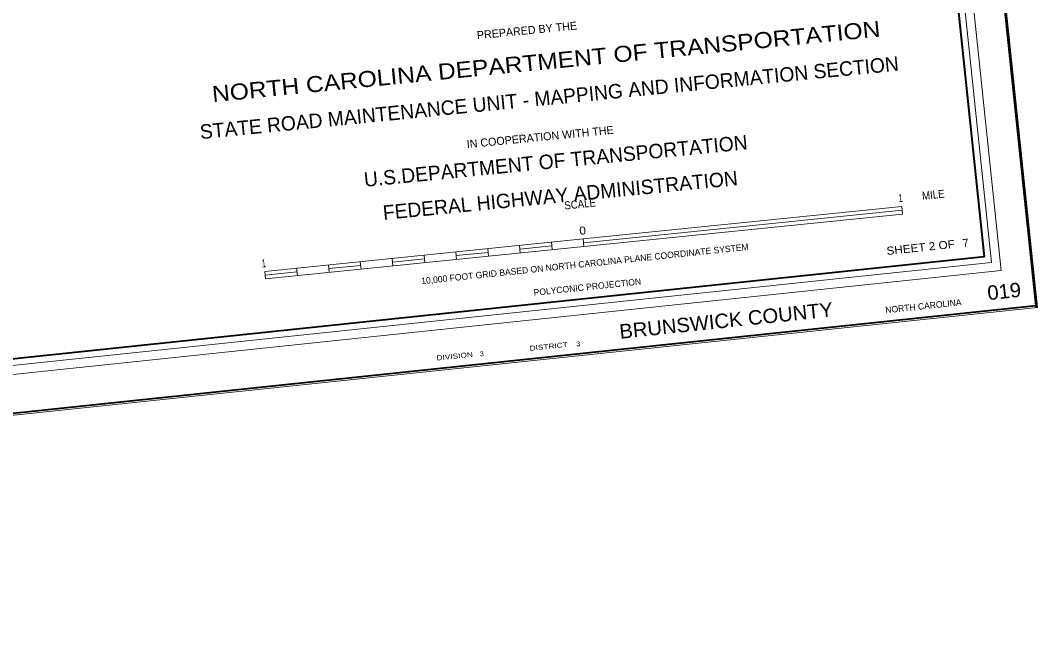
# Model space of a CAD drawing. Extents: x 457696 to 745189, y 7125 to 274887.
# Drawn here: x 702443 to 722901, y 74396 to 86978 of the extents above; entities that cross this region are included whole.
import ezdxf
from ezdxf.enums import TextEntityAlignment as Align

# ---------------------------------------------------------------- set-up
doc = ezdxf.new("R2010")
doc.units = 0
doc.header["$LTSCALE"] = 52
doc.header["$PDMODE"] = 32
doc.header["$PDSIZE"] = 26
doc.layers.add('1', color=7, linetype='Continuous', lineweight=25)
doc.layers.add('20', color=7, linetype='Continuous', lineweight=40)
doc.layers.add('12', color=7, linetype='Continuous')

msp = doc.modelspace()

# ---------------------------------------------------------------- linework, layer by layer
at = {"layer": '1'}
msp.add_line((722894.66, 81207.76), (722862.84, 81239.58), dxfattribs=at)
at = {"layer": '1', "lineweight": 13}
msp.add_lwpolyline([(722901.31, 81208.43), (626800.02, 71107.78), (620904.93, 127195.87), (717006.22, 137296.53)], close=True, dxfattribs=at)
at = {"layer": '1'}
msp.add_point((722862.84, 81239.58), dxfattribs=at)
at = {"layer": '20', "lineweight": 13}
for p, q in [((713770.61, 82511.49), (720175.03, 83162.03)), ((707358.62, 81935.45), (713763.04, 82585.99)), ((712497.29, 82306.89), (712482.16, 82455.88)), ((712489.73, 82381.39), (713130.17, 82446.44)), ((713137.73, 82371.95), (713122.6, 82520.93)), ((707373.76, 81786.46), (713778.18, 82437)), ((710575.97, 82111.73), (710560.83, 82260.72)), ((711216.41, 82176.79), (711201.28, 82325.77)), ((711208.84, 82251.28), (711849.28, 82316.33)), ((711856.85, 82241.84), (711841.72, 82390.83)), ((708654.64, 81916.57), (708639.51, 82065.56)), ((708647.07, 81991.06), (709287.52, 82056.12)), ((709295.08, 81981.63), (709279.95, 82130.61)), ((709935.52, 82046.68), (709920.39, 82195.66)), ((709927.96, 82121.17), (710568.4, 82186.23)), ((707373.76, 81786.46), (707358.62, 81935.45)), ((707366.19, 81860.96), (708006.63, 81926.01)), ((708014.2, 81851.52), (707999.06, 82000.5))]:
    msp.add_line(p, q, dxfattribs=at)
at = {"layer": '20'}
for points in [[(620943.4, 127164.72), (716975.07, 137258.06), (722862.84, 81239.58), (626831.17, 71146.25)], [(624229.7, 126395.05), (716170.55, 136058.43), (721828.29, 82228.57), (629887.45, 72565.2)]]:
    msp.add_lwpolyline(points, close=True, dxfattribs=at)
at = {"layer": '20', "lineweight": 13}
msp.add_lwpolyline([(623888.19, 126686.42), (629612.28, 72225.29), (629771.18, 72421.65), (624086.13, 126511.32), (716286.78, 136202), (721971.84, 82112.33), (629771.18, 72421.65), (629612.28, 72225.29), (722168.12, 81953.31), (716444.02, 136414.43)], close=True, dxfattribs=at)
for points in [[(713778.18, 82437), (713763.04, 82585.99), (720167.46, 83236.52)], [(713778.18, 82437), (720182.6, 83087.54), (720167.46, 83236.52)]]:
    msp.add_lwpolyline(points, dxfattribs=at)

# ---------------------------------------------------------------- texts
at = {"layer": '12', "width": 1.15}
msp.add_text('NORTH CAROLINA DEPARTMENT OF TRANSPORTATION', height=321.8, rotation=5.607, dxfattribs=at).set_placement((713032.35, 85993.62), align=Align.CENTER)
at = {"layer": '12'}
for s, height, rotation, p in [('PREPARED BY THE', 161, 5.606, (712638.76, 86696.86)), ('STATE ROAD MAINTENANCE UNIT - MAPPING AND INFORMATION SECTION', 289.7, 5.602, (713094.4, 85280.14)), ('IN COOPERATION WITH THE', 161, 5.607, (712904.73, 84554.84)), ('U.S.DEPARTMENT OF TRANSPORTATION', 289.7, 5.606, (713223.72, 84010.36)), ('FEDERAL HIGHWAY ADMINISTRATION', 289.7, 5.606, (713315.4, 83318.14))]:
    msp.add_text(s, height=height, rotation=rotation, dxfattribs=at).set_placement(p, align=Align.CENTER)
at = {"layer": '20'}
for s, height, rotation, width, p in [('1', 161, 5.8, 0.6, (720150.84, 83326.89)), ('MILE', 161, 5.8, 0.9, (720809.81, 83394.01)), ('SCALE', 161, 5.8, 0.9, (713707.81, 83208.56)), ('0', 161, 5.8, 1.1, (713758.32, 82674.89)), ('SHEET 2 OF', 160.9, 6, 1.1, (720556.37, 82336.52)), ('1', 161, 5.8, 0.6, (707347.18, 82015.33)), ('019', 289.7, 6, 1.05, (722242.91, 81391.57)), ('BRUNSWICK COUNTY   ', 289.7, 6, 1.05, (716820.33, 80822.98)), ('DISTRICT', 100, 6, 1.25, (713073.2, 80378.22)), ('DIVISION', 100, 6, 1.25, (711183.01, 80181.87))]:
    msp.add_text(s, height=height, rotation=rotation, dxfattribs=dict(at, width=width)).set_placement(p, align=Align.CENTER)
for s, height, rotation, p in [('10,000 FOOT GRID BASED ON NORTH CAROLINA PLANE COORDINATE SYSTEM', 128.7, 5.995, (713802.99, 82021.02)), ('7  ', 160.9, 6, (721519.58, 82433.82)), ('POLYCONIC PROJECTION', 128.7, 6.001, (713851.85, 81557.82))]:
    msp.add_text(s, height=height, rotation=rotation, dxfattribs=at).set_placement(p, align=Align.CENTER)
for s, height, p in [('NORTH CAROLINA', 128.7, (719844.39, 81093.11)), (' 3', 100, (713591.28, 80422.21)), (' 3', 100, (711651.87, 80221.85))]:
    msp.add_text(s, height=height, rotation=6, dxfattribs=at).set_placement(p)

doc.saveas('drawing.dxf')
